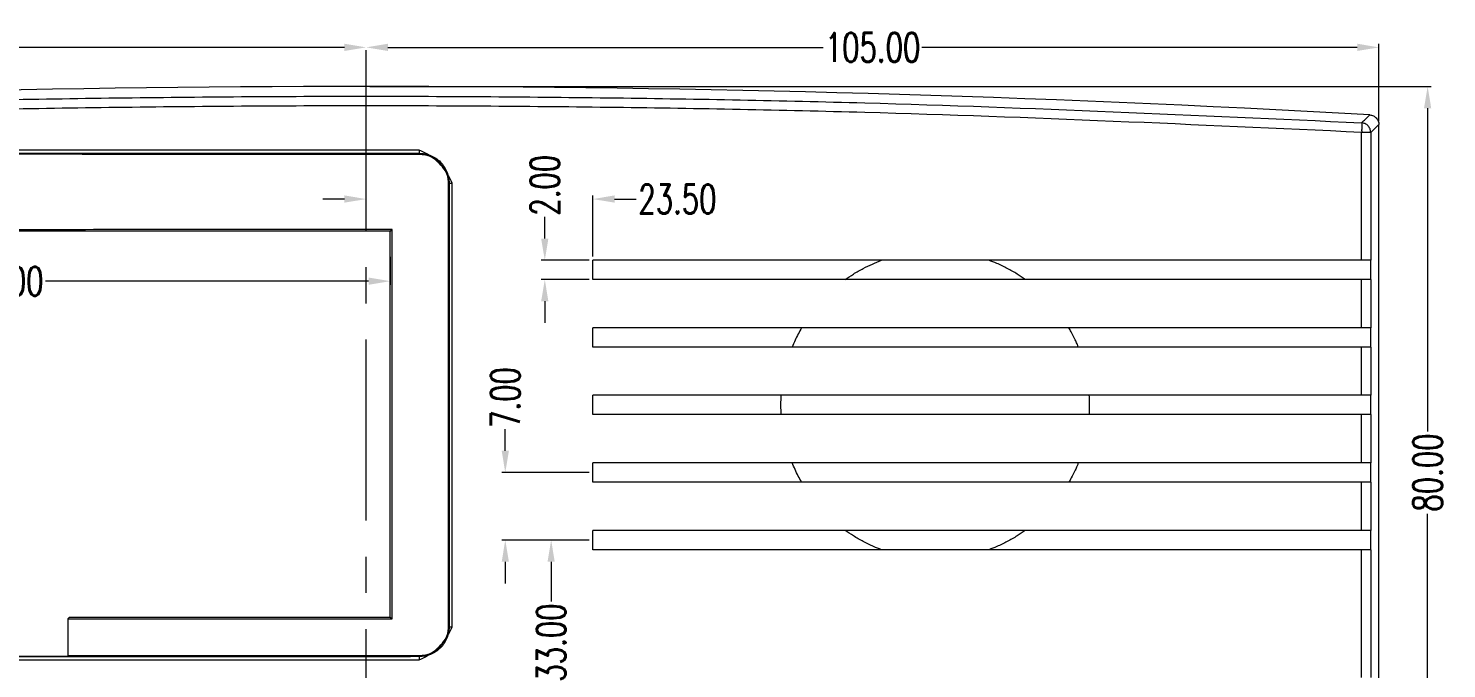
# Model space of a CAD drawing. Header units: millimetres. Extents: x 8061 to 9633, y -505 to -163.
# Drawn here: x 9485.3 to 9632.3, y -316.6 to -250.2 of the extents above; entities that cross this region are included whole.
import ezdxf

# ---------------------------------------------------------------- set-up
doc = ezdxf.new("R2010")
doc.units = ezdxf.units.MM
doc.linetypes.add('CENTER', pattern=[0.6, 0.375, -0.075, 0.075, -0.075])
doc.layers.get('Defpoints').update_dxf_attribs({"linetype": 'CONTINUOUS'})
doc.layers.add('dim', color=82, linetype='CONTINUOUS', lineweight=9)
doc.layers.add('part', color=7, linetype='CONTINUOUS', lineweight=20)
doc.styles.get("Standard").update_dxf_attribs({"font": 'romans.shx', "width": 0.7})
doc.dimstyles.new('03', dxfattribs={"dimscale": 0.75, "dimtxt": 4, "dimasz": 3, "dimexe": 0.5, "dimexo": 0.5, "dimgap": 0.09, "dimtad": 0, "dimzin": 0, "dimdsep": 46, "dimtxsty": 'Standard', "dimcen": 0, "dimclrd": 256, "dimclre": 256, "dimclrt": 6, "dimazin": 2, "dimtp": 0.01, "dimtm": 0.01, "dimtfac": 1, "dimtofl": 0, "dimtmove": 0, "dimatfit": 0, "dimfxl": 1, "dimtolj": 1, "dimtzin": 0, "dimlwd": -1, "dimlwe": -1, "dimarcsym": 0})

# ---------------------------------------------------------------- blocks, each defined once
blk = doc.blocks.new('*D532')
at = {"layer": 'Defpoints', "color": 0}
for p in [(42281.02, -12918.72), (42386.02, -12918.72), (42386.02, -12926.72)]:
    blk.add_point(p, dxfattribs=at)
at = {"layer": 'dim'}
for p, q in [((42283.27, -12918.72), (42328.4, -12918.72)), ((42383.77, -12918.72), (42338.64, -12918.72)), ((42386.02, -12926.35), (42386.02, -12918.34))]:
    blk.add_line(p, q, dxfattribs=at)
for points in [[(42283.27, -12918.34), (42283.27, -12919.09), (42281.02, -12918.72)], [(42383.77, -12918.34), (42383.77, -12919.09), (42386.02, -12918.72)]]:
    blk.add_solid(points, dxfattribs=at)
at = {"layer": 'dim', "color": 6, "insert": (42333.52, -12918.72), "char_height": 3, "attachment_point": 5}
blk.add_mtext('\\A1;105.00', dxfattribs=at)
blk = doc.blocks.new('*D533')
at = {"layer": 'Defpoints', "color": 0}
for p in [(42281.02, -12918.72), (42281.02, -12918.72), (42176.02, -12926.72)]:
    blk.add_point(p, dxfattribs=at)
at = {"layer": 'dim'}
for p, q in [((42176.02, -12926.35), (42176.02, -12918.34)), ((42178.27, -12918.72), (42223.4, -12918.72)), ((42278.77, -12918.72), (42233.64, -12918.72))]:
    blk.add_line(p, q, dxfattribs=at)
for points in [[(42178.27, -12918.34), (42178.27, -12919.09), (42176.02, -12918.72)], [(42278.77, -12918.34), (42278.77, -12919.09), (42281.02, -12918.72)]]:
    blk.add_solid(points, dxfattribs=at)
at = {"layer": 'dim', "color": 6, "insert": (42228.52, -12918.72), "char_height": 3, "attachment_point": 5}
blk.add_mtext('\\A1;105.00', dxfattribs=at)
blk = doc.blocks.new('*D534')
at = {"layer": 'Defpoints', "color": 0}
for p in [(42300.2, -12969.78), (42304.52, -12969.78), (42303.04, -13002.78)]:
    blk.add_point(p, dxfattribs=at)
at = {"layer": 'dim'}
for p, q in [((42304.14, -12969.78), (42299.82, -12969.78)), ((42300.2, -12972.03), (42300.2, -12976.13)), ((42300.2, -13000.53), (42300.2, -12984.66)), ((42302.67, -13002.78), (42299.82, -13002.78))]:
    blk.add_line(p, q, dxfattribs=at)
for points in [[(42299.82, -12972.03), (42300.57, -12972.03), (42300.2, -12969.78)], [(42299.82, -13000.53), (42300.57, -13000.53), (42300.2, -13002.78)]]:
    blk.add_solid(points, dxfattribs=at)
at = {"layer": 'dim', "color": 6, "insert": (42300.2, -12980.4), "char_height": 3, "attachment_point": 5, "rotation": 90}
blk.add_mtext('\\A1;33.00', dxfattribs=at)
blk = doc.blocks.new('*D535')
at = {"layer": 'Defpoints', "color": 0}
for p in [(42295.44, -12962.78), (42304.52, -12962.78), (42300.2, -12969.78)]:
    blk.add_point(p, dxfattribs=at)
at = {"layer": 'dim'}
for p, q in [((42295.44, -12960.53), (42295.44, -12958.28)), ((42304.14, -12962.78), (42295.07, -12962.78)), ((42299.82, -12969.78), (42295.07, -12969.78)), ((42295.44, -12972.03), (42295.44, -12974.28))]:
    blk.add_line(p, q, dxfattribs=at)
for points in [[(42295.07, -12960.53), (42295.82, -12960.53), (42295.44, -12962.78)], [(42295.07, -12972.03), (42295.82, -12972.03), (42295.44, -12969.78)]]:
    blk.add_solid(points, dxfattribs=at)
at = {"layer": 'dim', "color": 6, "insert": (42295.44, -12955.01), "char_height": 3, "attachment_point": 5, "rotation": 90}
blk.add_mtext('\\A1;7.00', dxfattribs=at)
blk = doc.blocks.new('*D536')
at = {"layer": 'Defpoints', "color": 0}
for p in [(42299.54, -12940.78), (42304.52, -12940.78), (42304.52, -12942.78)]:
    blk.add_point(p, dxfattribs=at)
at = {"layer": 'dim'}
for p, q in [((42299.54, -12938.53), (42299.54, -12936.28)), ((42304.14, -12940.78), (42299.16, -12940.78)), ((42304.14, -12942.78), (42299.16, -12942.78)), ((42299.54, -12945.03), (42299.54, -12947.28))]:
    blk.add_line(p, q, dxfattribs=at)
for points in [[(42299.16, -12938.53), (42299.91, -12938.53), (42299.54, -12940.78)], [(42299.16, -12945.03), (42299.91, -12945.03), (42299.54, -12942.78)]]:
    blk.add_solid(points, dxfattribs=at)
at = {"layer": 'dim', "color": 6, "insert": (42299.54, -12933.01), "char_height": 3, "attachment_point": 5, "rotation": 90}
blk.add_mtext('\\A1;2.00', dxfattribs=at)
blk = doc.blocks.new('*D537')
at = {"layer": 'Defpoints', "color": 0}
for p in [(42281.02, -12934.44), (42281.02, -12934.44), (42304.52, -12940.78)]:
    blk.add_point(p, dxfattribs=at)
at = {"layer": 'dim'}
for p, q in [((42278.77, -12934.44), (42276.52, -12934.44)), ((42304.52, -12940.4), (42304.52, -12934.06)), ((42306.77, -12934.44), (42309.02, -12934.44))]:
    blk.add_line(p, q, dxfattribs=at)
for points in [[(42278.77, -12934.06), (42278.77, -12934.81), (42281.02, -12934.44)], [(42306.77, -12934.06), (42306.77, -12934.81), (42304.52, -12934.44)]]:
    blk.add_solid(points, dxfattribs=at)
at = {"layer": 'dim', "color": 6, "insert": (42313.29, -12934.44), "char_height": 3, "attachment_point": 5}
blk.add_mtext('\\A1;23.50', dxfattribs=at)
blk = doc.blocks.new('*D560')
at = {"layer": 'Defpoints', "color": 0}
for p in [(42281.02, -12922.78), (42391.07, -13002.78), (42391.07, -13002.78)]:
    blk.add_point(p, dxfattribs=at)
at = {"layer": 'dim'}
for p, q in [((42281.39, -12922.78), (42391.44, -12922.78)), ((42391.07, -12925.03), (42391.07, -12958.51)), ((42391.07, -13000.53), (42391.07, -12967.05))]:
    blk.add_line(p, q, dxfattribs=at)
for points in [[(42390.69, -12925.03), (42391.44, -12925.03), (42391.07, -12922.78)], [(42390.69, -13000.53), (42391.44, -13000.53), (42391.07, -13002.78)]]:
    blk.add_solid(points, dxfattribs=at)
at = {"layer": 'dim', "color": 6, "insert": (42391.07, -12962.78), "char_height": 3, "attachment_point": 5, "rotation": 90}
blk.add_mtext('\\A1;80.00', dxfattribs=at)
blk = doc.blocks.new('*D566')
at = {"layer": 'Defpoints', "color": 0}
for p in [(42203.52, -12940.06), (42283.52, -12940.06), (42203.52, -12942.95)]:
    blk.add_point(p, dxfattribs=at)
at = {"layer": 'dim'}
for p, q in [((42203.52, -12940.44), (42203.52, -12943.32)), ((42283.52, -12940.44), (42283.52, -12943.32)), ((42205.77, -12942.95), (42239.25, -12942.95)), ((42281.27, -12942.95), (42247.79, -12942.95))]:
    blk.add_line(p, q, dxfattribs=at)
for points in [[(42205.77, -12942.57), (42205.77, -12943.32), (42203.52, -12942.95)], [(42281.27, -12942.57), (42281.27, -12943.32), (42283.52, -12942.95)]]:
    blk.add_solid(points, dxfattribs=at)
at = {"layer": 'dim', "color": 6, "insert": (42243.52, -12942.95), "char_height": 3, "attachment_point": 5}
blk.add_mtext('\\A1;80.00', dxfattribs=at)

msp = doc.modelspace()

# ---------------------------------------------------------------- linework, layer by layer
at = {"layer": 'part', "color": 1, "linetype": 'CENTER', "ltscale": 50}
msp.add_line((9520.32, -421.237), (9520.32, -251.287), dxfattribs=at)
at = {"layer": 'part', "color": 7, "linetype": 'Continuous'}
for p, q in [((9625.32, -260.205), (9624.463, -261.015)), ((9625.32, -415.263), (9625.32, -260.205)), ((9624.463, -261.015), (9623.519, -261.015)), ((9623.519, -274.262), (9623.519, -261.015)), ((9624.463, -261.015), (9624.463, -274.262)), ((9525.821, -262.862), (9439.808, -262.862)), ((9528.82, -266.262), (9528.82, -312.262)), ((9528.82, -266.262), (9529.221, -266.262)), ((9528.92, -266.262), (9528.92, -312.262)), ((9529.221, -312.262), (9529.221, -266.262)), ((9522.82, -271.262), (9442.82, -271.262)), ((9522.82, -271.262), (9522.998, -271.083)), ((9522.82, -311.262), (9522.82, -271.262)), ((9522.998, -311.439), (9522.998, -271.083)), ((9543.82, -276.262), (9543.82, -274.262)), ((9624.466, -274.262), (9543.82, -274.262)), ((9624.469, -276.262), (9624.469, -274.262)), ((9624.466, -276.262), (9543.82, -276.262)), ((9623.519, -281.262), (9623.519, -276.262)), ((9624.463, -276.262), (9624.463, -281.262)), ((9543.82, -283.262), (9543.82, -281.262)), ((9624.466, -281.262), (9543.82, -281.262)), ((9624.469, -283.262), (9624.469, -281.262)), ((9624.466, -283.262), (9543.82, -283.262)), ((9623.519, -288.262), (9623.519, -283.262)), ((9624.463, -283.262), (9624.463, -288.262)), ((9543.82, -290.262), (9543.82, -288.262)), ((9624.466, -288.262), (9543.82, -288.262)), ((9624.469, -290.262), (9624.469, -288.262)), ((9624.466, -290.262), (9543.82, -290.262)), ((9623.519, -295.262), (9623.519, -290.262)), ((9624.463, -290.262), (9624.463, -295.262)), ((9543.82, -297.262), (9543.82, -295.262)), ((9624.466, -295.262), (9543.82, -295.262)), ((9624.469, -297.262), (9624.469, -295.262)), ((9624.466, -297.262), (9543.82, -297.262)), ((9623.519, -302.262), (9623.519, -297.262)), ((9624.463, -297.262), (9624.463, -302.262)), ((9543.82, -304.262), (9543.82, -302.262)), ((9624.466, -302.262), (9543.82, -302.262)), ((9624.469, -304.262), (9624.469, -302.262)), ((9624.466, -304.262), (9543.82, -304.262)), ((9623.519, -317.508), (9623.519, -304.262)), ((9624.463, -304.262), (9624.463, -317.508)), ((9489.558, -311.262), (9489.393, -311.427)), ((9489.393, -311.428), (9489.393, -315.262)), ((9489.558, -311.262), (9522.82, -311.262)), ((9522.82, -311.262), (9522.998, -311.439)), ((9528.82, -312.262), (9529.221, -312.262)), ((9439.808, -315.662), (9525.821, -315.662)), ((9489.393, -315.27), (9489.32, -315.343))]:
    msp.add_line(p, q, dxfattribs=at)
msp.add_arc((9520.32, -2095.262), 1839, 86.756246, 93.243754, dxfattribs=at)
for points in [[(9417.12, -260.018), (9468.634, -257.955), (9494.455, -257.438), (9520.32, -257.265), (9546.185, -257.438), (9572.006, -257.955), (9623.521, -260.018)], [(9623.519, -261.016), (9572.005, -258.955), (9546.184, -258.438), (9520.32, -258.265), (9494.456, -258.438), (9468.635, -258.955), (9417.122, -261.016)], [(9623.521, -260.018), (9623.528, -260.039), (9623.533, -260.08), (9623.537, -260.133), (9623.539, -260.195), (9623.54, -260.262), (9623.54, -260.331), (9623.54, -260.4), (9623.539, -260.468), (9623.538, -260.533), (9623.535, -260.596), (9623.533, -260.656), (9623.529, -260.712), (9623.519, -260.763), (9623.517, -260.811), (9623.531, -260.859), (9623.545, -260.911), (9623.544, -260.968), (9623.519, -261.015)], [(9623.521, -260.018), (9623.806, -259.748), (9624.092, -259.478), (9624.378, -259.208)], [(9624.463, -261.015), (9624.392, -260.647), (9624.19, -260.329), (9623.884, -260.109), (9623.521, -260.018)], [(9624.378, -259.208), (9624.743, -259.302), (9625.045, -259.521), (9625.247, -259.835), (9625.32, -260.205)], [(9439.82, -263.178), (9468.477, -263.156), (9497.147, -263.156), (9525.82, -263.178)], [(9525.821, -262.862), (9525.821, -262.978), (9525.821, -263.073), (9525.82, -263.144), (9525.82, -263.178)], [(9525.82, -263.178), (9526.115, -263.194), (9526.411, -263.239), (9526.705, -263.313), (9526.994, -263.415), (9528.017, -264.083), (9528.403, -264.556), (9528.686, -265.095), (9528.787, -265.381), (9528.861, -265.673), (9528.905, -265.967), (9528.92, -266.262)], [(9525.82, -263.178), (9525.82, -263.211), (9525.82, -263.244), (9525.82, -263.277)], [(9529.221, -266.262), (9528.8, -265.401), (9528.218, -264.587), (9527.495, -263.865), (9526.681, -263.284), (9525.821, -262.862)], [(9439.82, -263.277), (9468.477, -263.255), (9497.146, -263.255), (9525.82, -263.277)], [(9525.794, -263.265), (9526.458, -263.338), (9526.987, -263.504), (9527.419, -263.728), (9527.771, -263.985), (9528.059, -264.265), (9528.292, -264.561), (9528.48, -264.871), (9528.628, -265.2), (9528.735, -265.545), (9528.799, -265.901), (9528.82, -266.262)], [(9522.998, -271.083), (9496.234, -271.091), (9469.474, -271.119), (9442.725, -271.166)], [(9569.993, -276.262), (9570.833, -275.697), (9571.86, -275.106), (9573.752, -274.262)], [(9588.647, -276.262), (9587.806, -275.698), (9586.78, -275.106), (9585.712, -274.593), (9584.888, -274.262)], [(9565.464, -281.262), (9565.119, -281.893), (9564.791, -282.558), (9564.488, -283.262)], [(9594.152, -283.262), (9594.017, -282.938), (9593.829, -282.518), (9593.417, -281.697), (9593.177, -281.261)], [(9563.351, -290.262), (9563.324, -289.595), (9563.324, -288.928), (9563.351, -288.262)], [(9595.289, -290.262), (9595.317, -289.595), (9595.317, -288.928), (9595.289, -288.262)], [(9565.464, -297.262), (9565.119, -296.63), (9564.791, -295.965), (9564.488, -295.262)], [(9594.152, -295.261), (9594.017, -295.585), (9593.829, -296.005), (9593.417, -296.826), (9593.177, -297.262)], [(9573.752, -304.262), (9572.929, -303.929), (9571.861, -303.416), (9570.834, -302.825), (9569.993, -302.262)], [(9588.647, -302.261), (9587.806, -302.825), (9586.78, -303.417), (9585.712, -303.93), (9584.888, -304.262)], [(9489.393, -311.427), (9500.562, -311.434), (9511.841, -311.439), (9522.998, -311.44)], [(9528.82, -312.262), (9528.799, -312.622), (9528.735, -312.978), (9528.628, -313.323), (9528.48, -313.652), (9528.292, -313.962), (9528.059, -314.258), (9527.771, -314.538), (9527.419, -314.795), (9526.987, -315.02), (9526.458, -315.185), (9525.794, -315.258)], [(9528.92, -312.262), (9528.917, -312.408), (9528.905, -312.556), (9528.861, -312.85), (9528.787, -313.142), (9528.686, -313.428), (9528.402, -313.967), (9528.016, -314.441), (9527.539, -314.825), (9526.993, -315.108), (9526.411, -315.284), (9526.115, -315.329), (9525.967, -315.341), (9525.82, -315.345)], [(9525.821, -315.662), (9526.68, -315.239), (9527.496, -314.658), (9528.218, -313.936), (9528.799, -313.12), (9529.221, -312.262)], [(9489.393, -315.369), (9468.477, -315.367), (9439.82, -315.345)], [(9489.32, -315.343), (9484.987, -315.343), (9480.653, -315.343), (9476.32, -315.343)], [(9525.82, -315.246), (9513.678, -315.258), (9501.535, -315.266), (9489.393, -315.27)], [(9525.82, -315.345), (9497.147, -315.367), (9489.393, -315.369)], [(9525.82, -315.246), (9525.82, -315.279), (9525.82, -315.312), (9525.82, -315.345)], [(9525.82, -315.345), (9525.82, -315.379), (9525.821, -315.45), (9525.821, -315.546), (9525.821, -315.662)]]:
    msp.add_spline(points, degree=3, dxfattribs=at)

# ---------------------------------------------------------------- dimensions: what is measured, and where the dimension line sits
at = {"layer": 'dim'}
for base, p1, p2, picture, middle in [((9520.32, -252.203), (9415.32, -260.205), (9520.32, -252.203), '*D533', (9467.82, -252.203)), ((9625.32, -252.203), (9520.32, -252.203), (9625.32, -260.205), '*D532', (9572.82, -252.203)), ((9442.82, -276.434), (9522.82, -273.545), (9442.82, -273.545), '*D566', (9482.82, -276.434))]:
    dim = msp.add_linear_dim(base=base, p1=p1, p2=p2, dimstyle='03', dxfattribs=at)
    dim.commit()
    dim.dimension.update_dxf_attribs({"geometry": picture, "text_midpoint": middle, "insert": (-32760.7, 12666.516)})
for base, p1, p2, picture, middle in [((9630.368, -336.262), (9520.32, -256.262), (9630.368, -336.262), '*D560', (9630.368, -296.262)), ((9538.837, -274.262), (9543.82, -276.262), (9543.82, -274.262), '*D536', (9538.837, -266.494)), ((9534.744, -296.262), (9539.499, -303.262), (9543.82, -296.262), '*D535', (9534.744, -288.494))]:
    dim = msp.add_linear_dim(base=base, p1=p1, p2=p2, angle=90, dimstyle='03', dxfattribs=at)
    dim.commit()
    dim.dimension.update_dxf_attribs({"geometry": picture, "text_midpoint": middle, "insert": (-32760.7, 12666.516)})
dim = msp.add_linear_dim(base=(9520.32, -267.923), p1=(9543.82, -274.262), p2=(9520.32, -267.923), dimstyle='03', dxfattribs=at)
dim.commit()
dim.dimension.update_dxf_attribs({"geometry": '*D537', "text_midpoint": (9552.588, -267.923), "dimtype": 128, "insert": (-32760.7, 12666.516)})
dim = msp.add_linear_dim(base=(9539.499, -303.262), p1=(9542.342, -336.262), p2=(9543.82, -303.262), angle=90, dimstyle='03', dxfattribs=at)
dim.commit()
dim.dimension.update_dxf_attribs({"geometry": '*D534', "text_midpoint": (9539.499, -313.881), "dimtype": 128, "insert": (-32760.7, 12666.516)})

doc.saveas('drawing.dxf')
